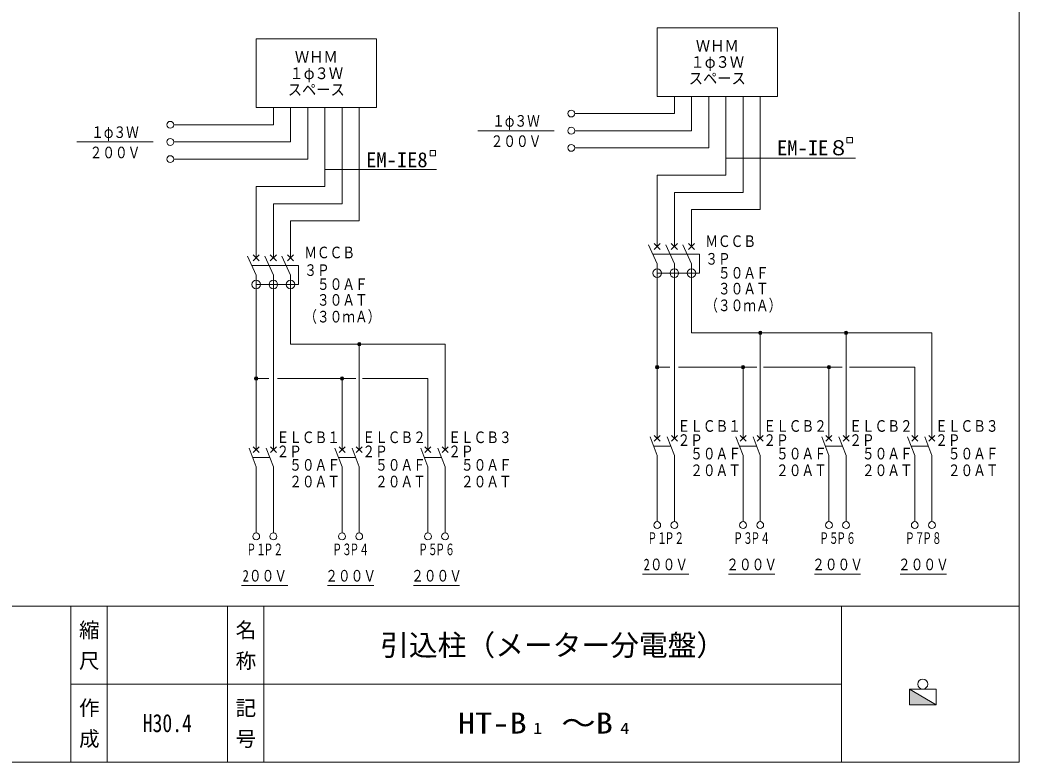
# Model space of a CAD drawing. Units: millimetres, scale not verified. Extents: x 396 to 6718, y 6971 to 11281.
# Drawn here: x 3809 to 6718, y 6971 to 9133 of the extents above; entities that cross this region are included whole.
import ezdxf
from ezdxf.enums import TextEntityAlignment as Align

# ---------------------------------------------------------------- set-up
doc = ezdxf.new("R2010")
doc.units = ezdxf.units.MM
doc.header["$LTSCALE"] = 23.0001
for name, color, linetype, lineweight in [('0_2', 7, 'Continuous', 13), ('_0-0_', 7, 'Continuous', 13), ('寸法', 3, 'Continuous', 13), ('本体', 7, 'Continuous', 20)]:
    doc.layers.add(name, color=color, linetype=linetype, lineweight=lineweight)
doc.styles.add('@ＭＳ ゴシック', font='')
doc.styles.add('ＭＳ ゴシック', font='')
doc.styles.get('@ＭＳ ゴシック').set_extended_font_data('@MS Gothic')
doc.styles.get('ＭＳ ゴシック').set_extended_font_data('MS Gothic')

# ---------------------------------------------------------------- blocks, each defined once
blk = doc.blocks.new('filled_arrow')
at = {"color": 0, "linetype": 'Continuous', "lineweight": -2}
blk.add_solid([(7.5, 1.25), (0, 0), (7.5, -1.25)], dxfattribs=at)

msp = doc.modelspace()

# ---------------------------------------------------------------- hatches: boundary and pattern name
at = {"layer": '本体'}
msp.add_hatch(color=256, dxfattribs=at).paths.add_polyline_path([(6398.34, 7183.54), (6476.17, 7138.17), (6398.34, 7138.17)])

# ---------------------------------------------------------------- linework, layer by layer
at = {"layer": '0_2'}
msp.add_line((6200.75, 7198.11), (3956.82, 7198.11), dxfattribs=at)
at = {"layer": '_0-0_', "color": 6}
msp.add_line((396.04, 7425.03), (6717.53, 7425.03), dxfattribs=at)
at = {"layer": '_0-0_'}
for p, q in [((3956.82, 7425.03), (3956.82, 6971.19)), ((4062.94, 7425.03), (4062.94, 6971.19)), ((4412.65, 7425.03), (4412.65, 6971.45)), ((4518.76, 7425.03), (4518.76, 6971.19)), ((6200.75, 7425.03), (6200.75, 6971.19))]:
    msp.add_line(p, q, dxfattribs=at)
at = {"layer": '_0-0_', "color": 6}
msp.add_lwpolyline([(6717.53, 11154.11), (396.04, 11154.11), (396.04, 6971.19), (6717.53, 6971.19)], close=True, dxfattribs=at)
at = {"layer": '寸法', "lineweight": 20}
for p, q in [((5141.76, 8810.13), (5364.06, 8810.13)), ((3974.27, 8777.23), (4196.57, 8777.23)), ((5756.46, 7518.7), (5621.66, 7518.7)), ((6006.46, 7518.7), (5871.66, 7518.7)), ((6256.46, 7518.7), (6121.66, 7518.7)), ((6506.06, 7518.68), (6371.26, 7518.68)), ((4588.97, 7485.81), (4454.17, 7485.81)), ((4838.97, 7485.81), (4704.17, 7485.81)), ((5088.97, 7485.81), (4954.17, 7485.81))]:
    msp.add_line(p, q, dxfattribs=at)
for points in [[(6216.69, 8790.46), (6232.29, 8790.46), (6232.29, 8774.86), (6216.69, 8774.86)], [(5002.72, 8752.17), (5018.32, 8752.17), (5018.32, 8736.57), (5002.72, 8736.57)]]:
    msp.add_lwpolyline(points, close=True, dxfattribs=at)
for points in [[(5864.06, 8730.13), (5864.24, 8730.13), (6241.45, 8730.13)], [(5914.06, 8730.13), (5914.24, 8730.13), (6241.45, 8730.13)], [(5964.06, 8730.13), (5964.24, 8730.13), (6241.45, 8730.13)], [(4696.57, 8697.23), (4696.75, 8697.23), (5021.42, 8697.23)], [(4746.57, 8697.23), (4746.75, 8697.23), (5021.42, 8697.23)], [(4796.57, 8697.23), (4796.75, 8697.23), (5021.42, 8697.23)]]:
    msp.add_lwpolyline(points, dxfattribs=at)
at = {"layer": '本体'}
for p, q in [((5714.06, 8910.13), (5714.06, 8860.13)), ((5764.06, 8910.13), (5764.06, 8810.13)), ((5814.06, 8910.13), (5814.06, 8760.13)), ((5864.06, 8910.13), (5864.06, 8680.13)), ((5914.06, 8910.13), (5914.06, 8630.13)), ((5964.06, 8910.13), (5964.06, 8580.13)), ((4546.57, 8877.23), (4546.57, 8827.23)), ((4596.57, 8877.23), (4596.57, 8777.23)), ((4646.57, 8877.23), (4646.57, 8727.23)), ((4696.57, 8877.23), (4696.57, 8647.23)), ((4746.57, 8877.23), (4746.57, 8597.23)), ((4796.57, 8877.23), (4796.57, 8547.23)), ((5714.06, 8860.13), (5424.06, 8860.13)), ((4546.57, 8827.23), (4256.57, 8827.23)), ((5764.06, 8810.13), (5424.06, 8810.13)), ((4596.57, 8777.23), (4256.57, 8777.23)), ((5814.06, 8760.13), (5424.06, 8760.13)), ((4646.57, 8727.23), (4256.57, 8727.23)), ((5864.06, 8680.13), (5664.06, 8680.13)), ((5664.06, 8680.13), (5664.06, 8472.63)), ((4696.57, 8647.23), (4496.57, 8647.23)), ((4496.57, 8647.23), (4496.57, 8439.73)), ((5914.06, 8630.13), (5714.06, 8630.13)), ((5714.06, 8630.13), (5714.06, 8472.63)), ((4746.57, 8597.23), (4546.57, 8597.23)), ((4546.57, 8597.23), (4546.57, 8439.73)), ((5964.06, 8580.13), (5764.06, 8580.13)), ((5764.06, 8580.13), (5764.06, 8472.63)), ((4796.57, 8547.23), (4596.57, 8547.23)), ((4596.57, 8547.23), (4596.57, 8439.73)), ((5639.06, 8477.63), (5664.06, 8422.63)), ((5655.22, 8481.47), (5672.9, 8463.79)), ((5655.22, 8463.79), (5672.9, 8481.47)), ((5689.06, 8477.63), (5714.06, 8422.63)), ((5705.22, 8481.47), (5722.9, 8463.79)), ((5705.22, 8463.79), (5722.9, 8481.47)), ((5739.06, 8477.63), (5764.06, 8422.63)), ((5755.22, 8463.79), (5772.9, 8481.47)), ((5755.22, 8481.47), (5772.9, 8463.79)), ((4471.57, 8444.73), (4496.57, 8389.73)), ((4487.73, 8448.57), (4505.41, 8430.89)), ((4487.73, 8430.89), (4505.41, 8448.57)), ((4521.57, 8444.73), (4546.57, 8389.73)), ((4537.73, 8448.57), (4555.41, 8430.89)), ((4537.73, 8430.89), (4555.41, 8448.57)), ((4571.57, 8444.73), (4596.57, 8389.73)), ((4587.73, 8430.89), (4605.41, 8448.57)), ((4587.73, 8448.57), (4605.41, 8430.89)), ((5787.06, 8450.13), (5651.56, 8450.13)), ((5787.06, 8395.13), (5787.06, 8450.13)), ((4619.57, 8417.23), (4484.07, 8417.23)), ((4619.57, 8362.23), (4619.57, 8417.23)), ((5664.06, 8422.63), (5664.06, 8019.96)), ((5714.06, 8422.63), (5714.06, 8019.96)), ((5764.06, 8422.63), (5764.06, 8221.29)), ((4496.57, 8389.73), (4496.57, 7987.06)), ((4546.57, 8389.73), (4546.57, 7987.06)), ((4596.57, 8389.73), (4596.57, 8188.4)), ((5787.06, 8395.13), (5664.06, 8395.13)), ((4619.57, 8362.23), (4496.57, 8362.23)), ((5664.06, 8331.12), (5664.06, 8121.29)), ((5714.06, 8331.12), (5714.06, 8171.29)), ((4496.57, 8298.22), (4496.57, 8088.4)), ((4546.57, 8298.22), (4546.57, 8138.4)), ((5764.06, 8221.29), (6464.06, 8221.29)), ((5964.06, 8221.29), (5964.06, 7914.07)), ((6214.06, 8221.29), (6214.06, 7914.07)), ((6464.06, 8221.29), (6464.06, 7914.07)), ((4596.57, 8188.4), (5046.57, 8188.4)), ((4796.57, 8188.4), (4796.57, 7881.17)), ((5046.57, 8188.4), (5046.57, 7881.17)), ((5714.06, 8171.29), (5714.06, 7914.07)), ((4546.57, 8138.4), (4546.57, 7881.17)), ((5664.06, 8121.29), (5664.06, 7914.07)), ((5664.06, 8121.29), (5701.19, 8121.29)), ((5726.49, 8121.29), (5954.06, 8121.29)), ((5914.06, 8121.29), (5914.06, 7914.07)), ((5974.06, 8121.29), (6202.23, 8121.29)), ((6164.06, 8121.29), (6164.06, 7914.07)), ((6224.06, 8121.29), (6414.06, 8121.29)), ((6414.06, 8121.29), (6414.06, 7914.07)), ((4496.57, 8088.4), (4496.57, 7881.17)), ((4496.57, 8088.4), (4533.7, 8088.4)), ((4559.01, 8088.4), (4786.57, 8088.4)), ((4746.57, 8088.4), (4746.57, 7881.17)), ((4806.57, 8088.4), (4996.57, 8088.4)), ((4996.57, 8088.4), (4996.57, 7881.17)), ((5643.2, 7918.52), (5664.06, 7864.07)), ((5672.81, 7922.19), (5655.31, 7905.94)), ((5655.31, 7922.19), (5672.81, 7905.94)), ((5693.2, 7918.52), (5714.06, 7864.07)), ((5722.81, 7922.19), (5705.31, 7905.94)), ((5705.31, 7922.19), (5722.81, 7905.94)), ((5893.2, 7918.52), (5914.06, 7864.07)), ((5905.31, 7922.19), (5922.81, 7905.94)), ((5922.81, 7922.19), (5905.31, 7905.94)), ((5943.2, 7918.52), (5964.06, 7864.07)), ((5955.31, 7922.19), (5972.81, 7905.94)), ((5972.81, 7922.19), (5955.31, 7905.94)), ((6143.2, 7918.52), (6164.06, 7864.07)), ((6155.31, 7922.19), (6172.81, 7905.94)), ((6172.81, 7922.19), (6155.31, 7905.94)), ((6193.2, 7918.52), (6214.06, 7864.07)), ((6205.31, 7922.19), (6222.81, 7905.94)), ((6222.81, 7922.19), (6205.31, 7905.94)), ((6393.2, 7918.52), (6414.06, 7864.07)), ((6422.81, 7922.19), (6405.31, 7905.94)), ((6405.31, 7922.19), (6422.81, 7905.94)), ((6443.2, 7918.52), (6464.06, 7864.07)), ((6472.81, 7922.19), (6455.31, 7905.94)), ((6455.31, 7922.19), (6472.81, 7905.94)), ((4475.71, 7885.62), (4496.57, 7831.17)), ((4505.32, 7889.3), (4487.82, 7873.05)), ((4487.82, 7889.3), (4505.32, 7873.05)), ((4525.71, 7885.62), (4546.57, 7831.17)), ((4555.32, 7889.3), (4537.82, 7873.05)), ((4537.82, 7889.3), (4555.32, 7873.05)), ((4725.71, 7885.62), (4746.57, 7831.17)), ((4737.82, 7889.3), (4755.32, 7873.05)), ((4755.32, 7889.3), (4737.82, 7873.05)), ((4775.71, 7885.62), (4796.57, 7831.17)), ((4787.82, 7889.3), (4805.32, 7873.05)), ((4805.32, 7889.3), (4787.82, 7873.05)), ((4975.71, 7885.62), (4996.57, 7831.17)), ((5005.32, 7889.3), (4987.82, 7873.05)), ((4987.82, 7889.3), (5005.32, 7873.05)), ((5025.71, 7885.62), (5046.57, 7831.17)), ((5055.32, 7889.3), (5037.82, 7873.05)), ((5037.82, 7889.3), (5055.32, 7873.05)), ((5703.63, 7891.29), (5653.63, 7891.29)), ((5953.63, 7891.29), (5903.63, 7891.29)), ((6203.63, 7891.29), (6153.63, 7891.29)), ((6453.63, 7891.29), (6403.63, 7891.29)), ((4536.14, 7858.4), (4486.14, 7858.4)), ((4786.14, 7858.4), (4736.14, 7858.4)), ((5036.14, 7858.4), (4986.14, 7858.4)), ((5664.06, 7864.07), (5664.06, 7671.29)), ((5714.06, 7864.07), (5714.06, 7671.29)), ((5914.06, 7864.07), (5914.06, 7671.29)), ((5964.06, 7864.07), (5964.06, 7671.29)), ((6164.06, 7864.07), (6164.06, 7671.29)), ((6214.06, 7864.07), (6214.06, 7671.29)), ((6414.06, 7864.07), (6414.06, 7671.29)), ((6464.06, 7864.07), (6464.06, 7671.29)), ((4496.57, 7831.17), (4496.57, 7638.4)), ((4546.57, 7831.17), (4546.57, 7638.4)), ((4746.57, 7831.17), (4746.57, 7638.4)), ((4796.57, 7831.17), (4796.57, 7638.4)), ((4996.57, 7831.17), (4996.57, 7638.4)), ((5046.57, 7831.17), (5046.57, 7638.4))]:
    msp.add_line(p, q, dxfattribs=at)
at = {"layer": '本体', "lineweight": 13}
for p, q in [((6398.34, 7183.54), (6476.17, 7183.54)), ((6398.34, 7183.54), (6476.17, 7138.17)), ((6398.34, 7138.17), (6398.34, 7183.54)), ((6476.17, 7183.54), (6476.17, 7138.17)), ((6476.17, 7138.17), (6398.34, 7138.17))]:
    msp.add_line(p, q, dxfattribs=at)
at = {"layer": '本体'}
for points in [[(5664.06, 9110.13), (6014.06, 9110.13), (6014.06, 8910.13), (5664.06, 8910.13)], [(4496.57, 9077.23), (4846.57, 9077.23), (4846.57, 8877.23), (4496.57, 8877.23)]]:
    msp.add_lwpolyline(points, close=True, dxfattribs=at)
for centre, radius in [((5414.06, 8860.13), 10), ((4246.57, 8827.23), 10), ((5414.06, 8810.13), 10), ((4246.57, 8777.23), 10), ((5414.06, 8760.13), 10), ((4246.57, 8727.23), 10), ((5664.06, 8395.13), 12.5), ((5714.06, 8395.13), 12.5), ((5764.06, 8395.13), 12.5), ((4496.57, 8362.23), 12.5), ((4546.57, 8362.23), 12.5), ((4596.57, 8362.23), 12.5), ((5964.06, 8221.29), 5), ((5964.06, 8221.29), 3.5), ((5964.06, 8221.29), 2), ((6214.06, 8221.29), 5), ((6214.06, 8221.29), 3.5), ((6214.06, 8221.29), 2), ((4796.57, 8188.4), 5), ((4796.57, 8188.4), 3.5), ((4796.57, 8188.4), 2), ((5664.06, 8121.29), 5), ((5664.06, 8121.29), 3.5), ((5664.06, 8121.29), 2), ((5914.06, 8121.29), 5), ((5914.06, 8121.29), 3.5), ((5914.06, 8121.29), 2), ((6164.06, 8121.29), 5), ((6164.06, 8121.29), 3.5), ((6164.06, 8121.29), 2), ((4496.57, 8088.4), 5), ((4496.57, 8088.4), 3.5), ((4496.57, 8088.4), 2), ((4746.57, 8088.4), 5), ((4746.57, 8088.4), 3.5), ((4746.57, 8088.4), 2), ((5664.06, 7661.29), 10), ((5714.06, 7661.29), 10), ((5914.06, 7661.29), 10), ((5964.06, 7661.29), 10), ((6164.06, 7661.29), 10), ((6214.06, 7661.29), 10), ((6414.06, 7661.29), 10), ((6464.06, 7661.29), 10), ((4496.57, 7628.4), 10), ((4546.57, 7628.4), 10), ((4746.57, 7628.4), 10), ((4796.57, 7628.4), 10), ((4996.57, 7628.4), 10), ((5046.57, 7628.4), 10)]:
    msp.add_circle(centre, radius, dxfattribs=at)
at = {"layer": '本体', "lineweight": 13}
msp.add_circle((6437.25, 7198.19), 14.65, dxfattribs=at)

# ---------------------------------------------------------------- block references
at = {"layer": '寸法', "lineweight": 20, "xscale": 0.024, "yscale": 0.024}
for p in [(5864.06, 8730.13), (5914.06, 8730.13), (5964.06, 8730.13), (4696.57, 8697.23), (4746.57, 8697.23), (4796.57, 8697.23)]:
    msp.add_blockref('filled_arrow', p, dxfattribs=at)

# ---------------------------------------------------------------- texts
at = {"layer": '_0-0_', "style": '@ＭＳ ゴシック'}
for s, p in [(' 縮 尺 ', (4009.88, 7311.57)), ('名 称', (4465.71, 7311.57)), ('作 成', (4009.88, 7084.65)), ('記 号', (4465.71, 7084.65))]:
    msp.add_text(s, height=43.84, rotation=270, dxfattribs=at).set_placement(p, align=Align.MIDDLE_CENTER)
at = {"layer": '_0-0_', "style": 'ＭＳ ゴシック'}
msp.add_text('引込柱（メーター分電盤）', height=61.37, dxfattribs=at).set_placement((5359.76, 7311.57), align=Align.MIDDLE_CENTER)
for s, height, width, p in [('H30.4', 52.61, 0.8, (4237.79, 7084.65)), ('HT-B\u3000～B\u3000', 61.37, 1.2, (5359.76, 7084.65)), ('1', 32.88, 1.2, (5316.14, 7069.58)), ('4', 32.88, 1.2, (5569.89, 7069.58))]:
    msp.add_text(s, height=height, dxfattribs=dict(at, width=width)).set_placement(p, align=Align.MIDDLE_CENTER)
at = {"layer": '寸法', "style": 'ＭＳ ゴシック'}
for s, width, p in [('ＷＨＭ', 0.9, (5839.06, 9057.63)), ('ＷＨＭ', 0.9, (4671.57, 9024.73)), ('１φ３Ｗ', 0.9, (5839.06, 9010.13)), ('１φ３Ｗ', 0.9, (4671.57, 8977.23)), ('スペース', 0.9, (5839.06, 8962.63)), ('スペース', 0.9, (4671.57, 8929.73)), ('１φ３Ｗ', 0.8, (5252.91, 8838.63)), ('１φ３Ｗ', 0.8, (4085.42, 8805.74)), ('２００Ｖ', 0.8, (5252.91, 8779.5)), ('２００Ｖ', 0.8, (4085.42, 8746.6)), ('Ｐ１', 0.6, (5664.06, 7623.45)), ('Ｐ２', 0.6, (5714.06, 7623.45)), ('Ｐ３', 0.6, (5914.06, 7623.45)), ('Ｐ４', 0.6, (5964.06, 7623.45)), ('Ｐ５', 0.6, (6164.06, 7623.45)), ('Ｐ６', 0.6, (6214.06, 7623.45)), ('Ｐ７', 0.6, (6414.06, 7623.45)), ('Ｐ８', 0.6, (6464.06, 7623.45)), ('Ｐ１', 0.6, (4496.57, 7590.56)), ('Ｐ２', 0.6, (4546.57, 7590.56)), ('Ｐ３', 0.6, (4746.57, 7590.56)), ('Ｐ４', 0.6, (4796.57, 7590.56)), ('Ｐ５', 0.6, (4996.57, 7590.56)), ('Ｐ６', 0.6, (5046.57, 7590.56))]:
    msp.add_text(s, height=33.85, dxfattribs=dict(at, width=width)).set_placement(p, align=Align.MIDDLE_CENTER)
for s, p in [('EM-IE８', (6221.98, 8760.31)), ('EM-IE8', (4995.65, 8725.45))]:
    msp.add_text(s, height=43.84, dxfattribs=at).set_placement(p, align=Align.MIDDLE_RIGHT)
at = {"layer": '寸法', "style": 'ＭＳ ゴシック', "width": 0.8}
for s, p in [('ＭＣＣＢ', (5804.06, 8461.14)), ('ＭＣＣＢ', (4636.57, 8428.24)), ('３Ｐ', (5804.06, 8409.73)), ('３Ｐ', (4636.57, 8376.83)), ('\u3000５０ＡＦ', (5804.06, 8369.02)), ('\u3000５０ＡＦ', (4636.57, 8336.13)), ('\u3000３０ＡＴ', (5804.06, 8322.96)), ('\u3000３０ＡＴ', (4636.57, 8290.07)), ('（３０ｍＡ）', (5804.06, 8274.23)), ('（３０ｍＡ）', (4636.57, 8241.33)), ('ＥＬＣＢ１', (5723.29, 7922.92)), ('ＥＬＣＢ２', (5973.29, 7922.92)), ('ＥＬＣＢ２', (6223.29, 7922.92)), ('ＥＬＣＢ３', (6473.29, 7922.92)), ('ＥＬＣＢ１', (4555.8, 7890.02)), ('ＥＬＣＢ２', (4805.8, 7890.02)), ('ＥＬＣＢ３', (5055.8, 7890.02)), ('２Ｐ', (5723.29, 7881.78)), ('２Ｐ', (5973.29, 7881.78)), ('２Ｐ', (6223.29, 7881.78)), ('２Ｐ', (6473.29, 7881.78)), ('２Ｐ', (4555.8, 7848.88)), ('２Ｐ', (4805.8, 7848.88)), ('２Ｐ', (5055.8, 7848.88)), ('\u3000５０ＡＦ', (5723.29, 7842.5)), ('\u3000５０ＡＦ', (5973.29, 7842.5)), ('\u3000５０ＡＦ', (6223.29, 7842.5)), ('\u3000５０ＡＦ', (6473.29, 7842.5)), ('\u3000５０ＡＦ', (4555.8, 7809.6)), ('\u3000５０ＡＦ', (4805.8, 7809.6)), ('\u3000５０ＡＦ', (5055.8, 7809.6)), ('\u3000２０ＡＴ', (5723.29, 7793.93)), ('\u3000２０ＡＴ', (5973.29, 7793.93)), ('\u3000２０ＡＴ', (6223.29, 7793.93)), ('\u3000２０ＡＴ', (6473.29, 7793.93)), ('\u3000２０ＡＴ', (4555.8, 7761.04)), ('\u3000２０ＡＴ', (4805.8, 7761.04)), ('\u3000２０ＡＴ', (5055.8, 7761.04))]:
    msp.add_text(s, height=33.85, dxfattribs=at).set_placement(p, align=Align.BOTTOM_LEFT)
for s, p in [('2００Ｖ', (5689.06, 7519.62)), ('２００Ｖ', (5939.06, 7519.62)), ('２００Ｖ', (6189.06, 7519.62)), ('２００Ｖ', (6439.06, 7519.62)), ('2００Ｖ', (4521.57, 7486.72)), ('２００Ｖ', (4771.57, 7486.72)), ('２００Ｖ', (5021.57, 7486.72))]:
    msp.add_text(s, height=33.85, dxfattribs=at).set_placement(p, align=Align.BOTTOM_CENTER)

doc.saveas('drawing.dxf')
